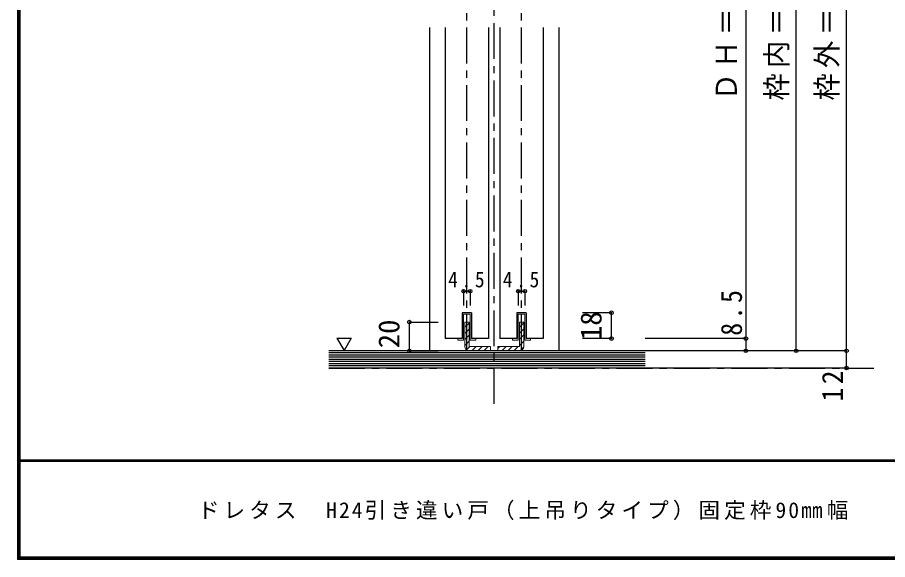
# Model space of a CAD drawing. Units: millimetres, scale not verified. Extents: x -973 to 977, y -718 to 696.
# Drawn here: x -973 to -368, y -701 to -323 of the extents above; entities that cross this region are included whole.
import ezdxf
from ezdxf.enums import TextEntityAlignment as Align

# ---------------------------------------------------------------- set-up
doc = ezdxf.new("R2010")
doc.units = ezdxf.units.MM
doc.header["$LTSCALE"] = 5
doc.header["$PDMODE"] = 32
doc.header["$PDSIZE"] = 2.5
doc.linetypes.add('CHAIN1', pattern=[8, 5, -1, 1, -1])
doc.linetypes.add('DASHED1', pattern=[1.8, 1.2, -0.6])
for name, color, linetype in [('0-1_通り芯', 4, 'CHAIN1'), ('0-3_仕上げ', 2, 'Continuous'), ('0-4_枠', 3, 'Continuous'), ('0-6_扉', 6, 'Continuous'), ('0-A_文字', 3, 'Continuous'), ('0-B_寸法', 4, 'Continuous'), ('0-C_ハッチ', 4, 'DASHED1'), ('F-1_枠', 6, 'Continuous'), ('F-A_文字', 7, 'Continuous')]:
    doc.layers.add(name, color=color, linetype=linetype)
doc.layers.add('0-7_金物', color=7, linetype='Continuous', lineweight=18)
doc.styles.add('ＭＳ ゴシック', font='')
doc.styles.get('ＭＳ ゴシック').set_extended_font_data('MS Gothic')

msp = doc.modelspace()

# ---------------------------------------------------------------- linework, layer by layer
at = {"layer": '0-1_通り芯'}
for p, q in [((-641.803, -592.363), (-641.803, -2.5)), ((-660.803, -555.5), (-660.803, -62)), ((-622.803, -555.5), (-622.803, -62)), ((-756.803, -567.5), (-377.803, -567.5))]:
    msp.add_line(p, q, dxfattribs=at)
at = {"layer": '0-3_仕上げ'}
for p, q in [((-536.803, -555.5), (-756.803, -555.5)), ((-536.803, -567.5), (-756.803, -567.5))]:
    msp.add_line(p, q, dxfattribs=at)
at = {"layer": '0-3_仕上げ', "color": 7}
for p, q in [((-536.803, -557), (-756.803, -557)), ((-536.803, -558.5), (-756.803, -558.5)), ((-536.803, -560), (-756.803, -560)), ((-536.803, -561.5), (-756.803, -561.5)), ((-536.803, -563), (-756.803, -563)), ((-536.803, -564.5), (-756.803, -564.5)), ((-536.803, -566), (-756.803, -566))]:
    msp.add_line(p, q, dxfattribs=at)
at = {"layer": '0-4_枠', "color": 4}
for p, q in [((-686.803, -330.448), (-686.803, -555.5)), ((-596.803, -330.448), (-596.803, -555.5))]:
    msp.add_line(p, q, dxfattribs=at)
at = {"layer": '0-6_扉'}
for p, q in [((-675.803, -330.448), (-675.803, -547)), ((-645.803, -330.448), (-645.803, -547)), ((-637.803, -330.448), (-637.803, -547)), ((-607.803, -330.448), (-607.803, -547)), ((-664.053, -529), (-664.053, -547)), ((-657.553, -529), (-664.053, -529)), ((-657.553, -529), (-657.553, -547)), ((-626.053, -529), (-626.053, -547)), ((-619.553, -529), (-626.053, -529)), ((-619.553, -529), (-619.553, -547)), ((-664.053, -547), (-675.803, -547)), ((-645.803, -547), (-657.553, -547)), ((-626.053, -547), (-637.803, -547)), ((-607.803, -547), (-619.553, -547))]:
    msp.add_line(p, q, dxfattribs=at)
at = {"layer": '0-7_金物'}
for p, q in [((-664.053, -547), (-664.053, -529)), ((-664.053, -529), (-657.553, -529)), ((-663.053, -548), (-663.053, -530)), ((-658.553, -530), (-663.053, -530)), ((-658.553, -530), (-658.553, -548)), ((-657.553, -529), (-657.553, -547)), ((-626.053, -547), (-626.053, -529)), ((-626.053, -529), (-619.553, -529)), ((-625.053, -548), (-625.053, -530)), ((-620.553, -530), (-625.053, -530)), ((-620.553, -530), (-620.553, -548)), ((-619.553, -529), (-619.553, -547)), ((-667.053, -547), (-664.053, -547)), ((-667.053, -548), (-667.053, -547)), ((-663.053, -548), (-667.053, -548)), ((-658.553, -548), (-654.553, -548)), ((-657.553, -547), (-654.553, -547)), ((-654.553, -547), (-654.553, -548)), ((-629.053, -547), (-626.053, -547)), ((-629.053, -548), (-629.053, -547)), ((-625.053, -548), (-629.053, -548)), ((-620.553, -548), (-616.553, -548)), ((-619.553, -547), (-616.553, -547)), ((-616.553, -547), (-616.553, -548))]:
    msp.add_line(p, q, dxfattribs=at)
at = {"layer": '0-7_金物', "color": 3}
for p, q in [((-659.303, -535.5), (-662.303, -535.5)), ((-662.303, -552.5), (-662.303, -535.5)), ((-659.303, -535.5), (-659.303, -552.5)), ((-624.303, -535.5), (-621.303, -535.5)), ((-624.303, -535.5), (-624.303, -552.5)), ((-621.303, -552.5), (-621.303, -535.5)), ((-644.303, -552.5), (-659.303, -552.5)), ((-659.303, -555.5), (-644.303, -555.5)), ((-644.303, -552.5), (-644.303, -555.5)), ((-639.303, -552.5), (-639.303, -555.5)), ((-639.303, -552.5), (-624.303, -552.5)), ((-624.303, -555.5), (-639.303, -555.5))]:
    msp.add_line(p, q, dxfattribs=at)
for centre, start, end in [((-659.303, -552.5), 180, 270), ((-624.303, -552.5), 270, 0)]:
    msp.add_arc(centre, 3, start, end, dxfattribs=at)
at = {"layer": '0-A_文字', "color": 7}
msp.add_line((-751.238, -546.686), (-746.238, -555.347), dxfattribs=at)
msp.add_lwpolyline([(-751.238, -546.686), (-741.238, -546.686), (-746.238, -555.347)], dxfattribs=at)
at = {"layer": '0-B_寸法'}
for p, q in [((-396.803, -555.5), (-396.803, -48)), ((-431.803, -552.5), (-431.803, -78)), ((-466.803, -91.5), (-466.803, -547)), ((-663.053, -514), (-663.053, -524)), ((-663.053, -514), (-658.553, -514)), ((-658.553, -514), (-658.553, -524)), ((-625.053, -514), (-625.053, -524)), ((-625.053, -514), (-620.553, -514)), ((-620.553, -514), (-620.553, -524)), ((-560.303, -529), (-580.303, -529)), ((-560.303, -547), (-560.303, -529)), ((-700.803, -535.5), (-680.803, -535.5)), ((-700.803, -555.5), (-700.803, -535.5)), ((-560.303, -547), (-580.303, -547)), ((-466.803, -547), (-536.803, -547)), ((-466.803, -547), (-466.803, -555.5)), ((-700.803, -555.5), (-680.803, -555.5)), ((-396.803, -555.5), (-536.803, -555.5)), ((-431.803, -555.5), (-431.803, -552.5)), ((-396.803, -567.5), (-396.803, -555.5)), ((-396.803, -567.5), (-536.803, -567.5))]:
    msp.add_line(p, q, dxfattribs=at)
at = {"layer": '0-B_寸法', "color": 7}
for p in [(-663.053, -514), (-658.553, -514), (-625.053, -514), (-620.553, -514), (-560.303, -529), (-700.803, -535.5), (-560.303, -547), (-466.803, -547), (-700.803, -555.5), (-466.803, -555.5), (-431.803, -555.5), (-396.803, -555.5), (-396.803, -567.5)]:
    msp.add_point(p, dxfattribs=at)
at = {"layer": '0-C_ハッチ', "linetype": 'Continuous'}
for p, q in [((-662.303, -539.145), (-659.303, -536.145)), ((-624.303, -538.982), (-621.303, -535.982)), ((-662.303, -543.388), (-659.303, -540.388)), ((-624.303, -543.225), (-621.303, -540.225)), ((-624.303, -547.468), (-621.303, -544.468)), ((-662.303, -547.631), (-659.303, -544.631)), ((-662.303, -551.873), (-659.303, -548.873)), ((-624.303, -551.71), (-621.303, -548.71)), ((-661.094, -554.907), (-658.687, -552.5)), ((-657.444, -555.5), (-654.444, -552.5)), ((-653.202, -555.5), (-650.202, -552.5)), ((-648.959, -555.5), (-645.959, -552.5)), ((-644.716, -555.5), (-644.304, -555.087)), ((-639.303, -553.982), (-637.82, -552.5)), ((-636.578, -555.5), (-633.578, -552.5)), ((-632.335, -555.5), (-629.335, -552.5)), ((-628.092, -555.5), (-625.093, -552.5)), ((-623.809, -555.459), (-621.343, -552.993))]:
    msp.add_line(p, q, dxfattribs=at)
at = {"layer": 'F-1_枠'}
for p, q in [((-973.347, 695.833), (-973.347, -700.833)), ((-972.514, 695.833), (-972.514, -700.833)), ((-971.68, 695.833), (-971.68, -700.833)), ((976.653, -631.667), (-973.347, -631.667)), ((976.653, -632.5), (-973.347, -632.5)), ((976.653, -699.167), (-973.347, -699.167)), ((976.653, -700), (-973.347, -700)), ((976.653, -700.833), (-973.347, -700.833))]:
    msp.add_line(p, q, dxfattribs=at)

# ---------------------------------------------------------------- texts
at = {"layer": '0-B_寸法', "color": 7, "style": 'ＭＳ ゴシック'}
for s, p in [('18', (-562.803, -548)), ('20', (-703.303, -553.707))]:
    msp.add_text(s, height=14.66, rotation=90, dxfattribs=at).set_placement(p, align=Align.BOTTOM_LEFT)
at = {"layer": '0-B_寸法', "color": 7, "char_height": 14.66, "attachment_point": 7, "rotation": 90, "style": 'ＭＳ ゴシック'}
for s, insert in [('\\T1.19;\\W0.95;ＤＨ＝2,348', (-469.303, -381.25)), ('\\T1.19;\\W0.95;枠内＝2,370', (-434.303, -381.25)), ('\\T1.19;\\W0.95;枠外＝2,400', (-399.303, -381.25)), ('\\T1.27;\\W0.9;8.5', (-469.303, -545)), ('\\T1.27;\\W0.95;12', (-399.303, -590.75))]:
    msp.add_mtext(s, dxfattribs=dict(at, insert=insert))
at = {"layer": '0-B_寸法', "color": 7, "char_height": 11, "attachment_point": 7, "style": 'ＭＳ ゴシック'}
for insert in [(-673.803, -511.5), (-635.803, -511.5)]:
    msp.add_mtext('\\T1.38;\\W0.9;4.5', dxfattribs=dict(at, insert=insert))
at = {"layer": 'F-A_文字', "insert": (-847.888, -673.333), "char_height": 11, "attachment_point": 7, "style": 'ＭＳ ゴシック'}
msp.add_mtext('\\T1.19;ドレタス\u3000H24引き違い戸（上吊りタイプ）固定枠90㎜幅', dxfattribs=at)

doc.saveas('drawing.dxf')
